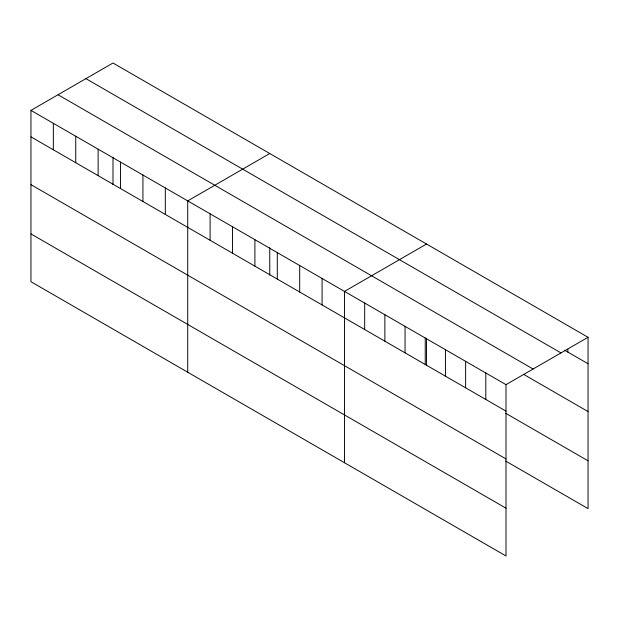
<?xml version="1.0" encoding="UTF-8"?>
<svg xmlns="http://www.w3.org/2000/svg" width="619" height="619" viewBox="0 0 619 619"><rect width="100%" height="100%" fill="white"/><g stroke="black" fill="none" stroke-linecap="round" stroke-linejoin="round"><path stroke-width="0.93" d="M30.95 110.383L506.002 384.654L506.002 555.986L30.95 281.715L30.95 110.383L112.998 63.014L588.05 337.285L588.05 508.617L505.677 461.062M269.76 153.52L187.719 200.889L187.719 372.228M426.53 244.033L344.489 291.402L344.489 462.733M506.002 384.654L588.05 337.285M564.629 350.23L588.05 363.755M85.917 78.644L560.976 352.915M58.024 94.746L533.083 369.017M523.442 374.255L588.05 411.558M30.95 136.853L506.002 411.124M505.677 413.252L588.05 460.815M30.95 184.655L506.002 458.927M30.95 233.912L506.002 508.184M567.863 349.263L567.863 352.095M485.814 372.994L485.814 399.464M465.627 361.341L465.627 387.811M445.432 349.681L445.432 376.151M426.53 338.198L426.53 365.667M425.245 338.028L425.245 364.498M405.058 326.368L405.058 352.838M384.863 314.715L384.863 341.185M364.676 303.055L364.676 329.525M322.089 278.465L322.089 304.943M299.697 265.536L299.697 292.006M277.297 252.606L277.297 279.076M269.76 247.693L269.76 275.161M254.904 239.677L254.904 266.147M232.512 226.747L232.512 253.217M210.112 213.818L210.112 240.288M165.319 187.959L165.319 214.429M142.927 175.03L142.927 201.5M120.535 162.101L120.535 188.571M112.998 157.18L112.998 184.648M98.135 149.171L98.135 175.641M75.742 136.242L75.742 162.712M53.342 123.313L53.342 149.783"/></g></svg>
